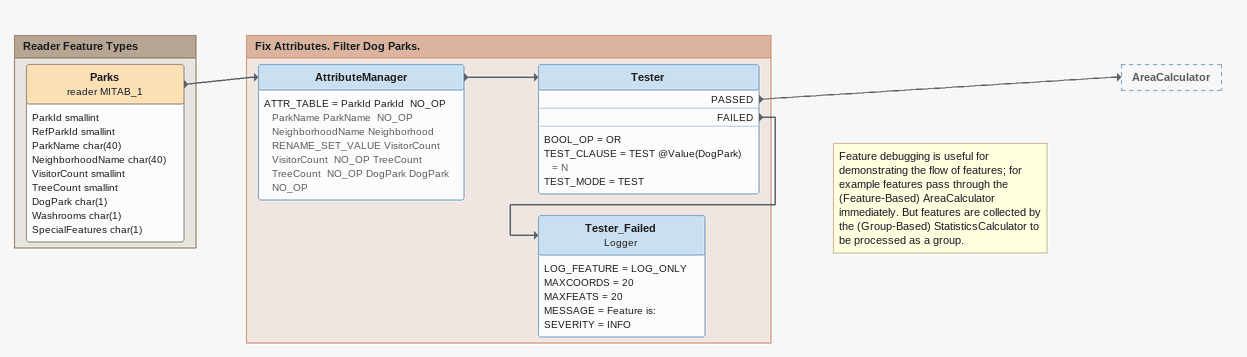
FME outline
Note: Feature debugging is useful for demonstrating the flow of features; for example features pass through the (Feature-Based) AreaCalculator immediately. But features are collected by the (Group-Based) StatisticsCalculator to be processed as a group.

Bookmark: Reader Feature Types
Parks (reader MITAB_1)
    attributes: ParkId smallint, RefParkId smallint, ParkName char(40), NeighborhoodName char(40), VisitorCount smallint, TreeCount smallint, DogPark char(1), Washrooms char(1), SpecialFeatures char(1)
    -> AttributeManager

Bookmark: Fix Attributes. Filter Dog Parks.
AttributeManager
    ATTR_TABLE = ParkId ParkId  NO_OP ParkName ParkName  NO_OP NeighborhoodName Neighborhood  RENAME_SET_VALUE VisitorCount VisitorCount  NO_OP TreeCount TreeCount  NO_OP DogPark DogPark  NO_OP
    -> Tester
Tester
    BOOL_OP = OR
    TEST_CLAUSE = TEST @Value(DogPark) = N
    TEST_MODE = TEST
    PASSED -> AreaCalculator
    FAILED -> Tester_Failed
Tester_Failed: Logger
    LOG_FEATURE = LOG_ONLY
    MAXCOORDS = 20
    MAXFEATS = 20
    MESSAGE = Feature is:
    SEVERITY = INFO
